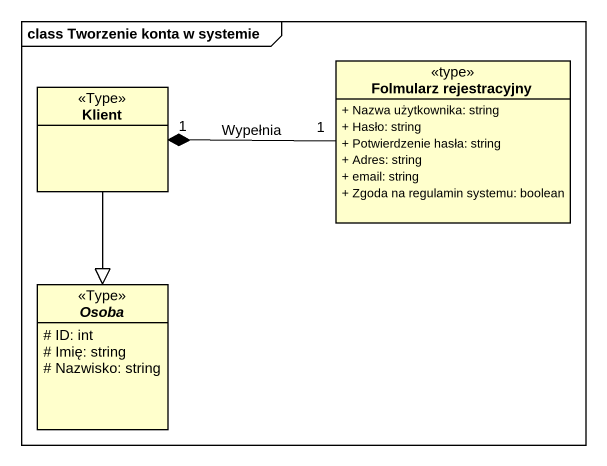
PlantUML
@startuml
mainframe class Tworzenie konta w systemie
hide circle
hide empty members
skinparam classAttributeIconSize 0
class "Folmularz rejestracyjny" as Folmularz_rejestracyjny <<type>> {
  + Nazwa użytkownika: string
  + Hasło: string
  + Potwierdzenie hasła: string
  + Adres: string
  + email: string
  + Zgoda na regulamin systemu: boolean
}
class Klient <<Type>>
abstract class Osoba <<Type>> {
  # ID: int
  # Imię: string
  # Nazwisko: string
}
Folmularz_rejestracyjny "1" -left-* "1" Klient : Wypełnia
Klient --|> Osoba
@enduml
